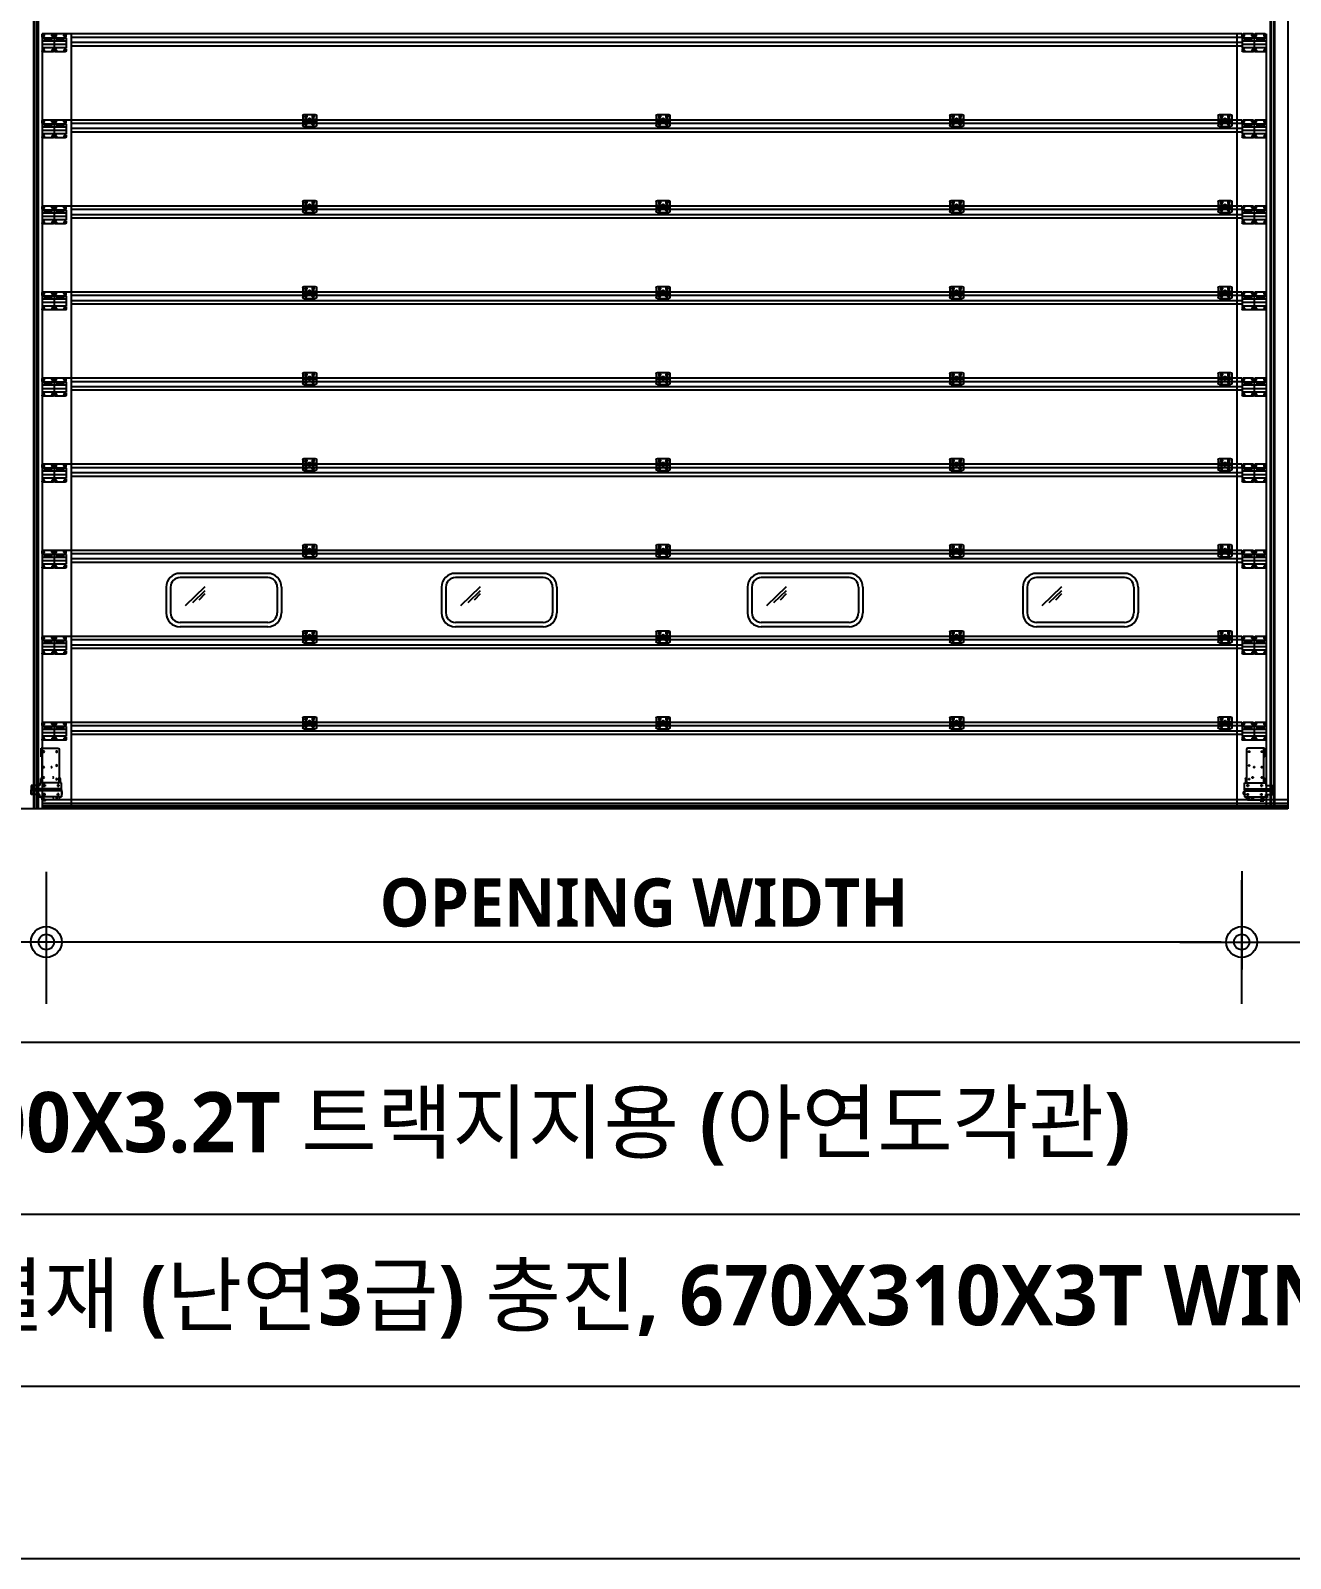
# Model space of a CAD drawing. Header units: millimetres. Extents: x 0 to 190005487, y 0 to 455456909.
# Drawn here: x 114988 to 118649, y 22275 to 26713 of the extents above; entities that cross this region are included whole.
import ezdxf

# ---------------------------------------------------------------- set-up
doc = ezdxf.new("R2010")
doc.units = ezdxf.units.MM
doc.header["$LTSCALE"] = 400
doc.header["$MEASUREMENT"] = 0
doc.header["$PDSIZE"] = -10
for name, pattern in [('CENTER', [11, 10.25, -0.25, 0.25, -0.25]), ('CENTER2', [28.575, 19.05, -3.175, 3.175, -3.175]), ('CLTNQHWH', [79.3, 75, -2, 0.3, -2]), ('HIDDEN', [0.375, 0.25, -0.125])]:
    doc.linetypes.add(name, pattern=pattern)
doc.layers.get('0').update_dxf_attribs({"linetype": 'CONTINUOUS'})
doc.layers.get('Defpoints').update_dxf_attribs({"color": 153, "linetype": 'CONTINUOUS'})
for name, color, linetype in [('8', 8, 'CONTINUOUS'), ('A-ANNO-GRA1', 7, 'CONTINUOUS'), ('A-ANNO-TEXT1', 7, 'CONTINUOUS'), ('CON', 1, 'CONTINUOUS'), ('dim', 7, 'CONTINUOUS'), ('HID', 2, 'HIDDEN'), ('NDIM', 7, 'CONTINUOUS'), ('중심선', 1, 'CENTER2')]:
    doc.layers.add(name, color=color, linetype=linetype)
doc.layers.add('CENT', color=1, linetype='CLTNQHWH', lineweight=9)
doc.styles.add('SH_대대리576', font='NanumGothicBold.ttf')
doc.dimstyles.new('NDIM', dxfattribs={"dimscale": 5, "dimtxt": 3.5, "dimasz": 1.5, "dimexe": 2, "dimexo": 5, "dimgap": 1, "dimtad": 1, "dimdec": 0, "dimrnd": 0.25, "dimzin": 0, "dimdsep": 46, "dimlunit": 6, "dimblk": 'Z_DOT', "dimblk2": '_CIDOT', "dimcen": 5, "dimclrd": 256, "dimclre": 256, "dimclrt": 3, "dimadec": 0, "dimazin": 0, "dimtfac": 1, "dimtdec": 0, "dimtix": 1, "dimtmove": 2, "dimatfit": 1, "dimfxl": 1, "dimtolj": 1, "dimtzin": 0, "dimarcsym": 0})

# ---------------------------------------------------------------- blocks, each defined once
blk = doc.blocks.new('Z_DOT')
at = {"layer": 'dim', "color": 0}
for p, q in [((0, -3), (0, 3)), ((-3, 0), (3, 0))]:
    blk.add_line(p, q, dxfattribs=at)
for radius in [0.75, 0.375]:
    blk.add_circle((0, 0), radius, dxfattribs=at)
blk = doc.blocks.new('*D1326')
at = {"layer": 'Defpoints', "color": 0}
for p in [(1320.7, 483.7), (4794.2, 485.6), (1320.7, 80)]:
    blk.add_point(p, dxfattribs=at)
at = {"layer": 'NDIM', "lineweight": -2}
for p, q in [((1320.7, 283.7), (1320.7, 0)), ((4794.2, 285.6), (4794.2, 0)), ((4734.2, 80), (1380.7, 80))]:
    blk.add_line(p, q, dxfattribs=at)
at = {"layer": 'NDIM', "linetype": 'ByBlock', "lineweight": -2, "xscale": 60, "yscale": 60, "zscale": 60, "rotation": 180}
blk.add_blockref('Z_DOT', (1320.7, 80), dxfattribs=at)
at = {"layer": 'NDIM', "linetype": 'ByBlock', "lineweight": -2, "xscale": 60, "yscale": 60, "zscale": 60}
blk.add_blockref('Z_DOT', (4794.2, 80), dxfattribs=at)
at = {"layer": 'NDIM', "color": 3, "insert": (3057.4, 193.8), "char_height": 140, "attachment_point": 5, "style": 'SH_대대리576'}
blk.add_mtext('\\A1;OPENING WIDTH', dxfattribs=at)
blk = doc.blocks.new('_CIDOT')
at = {"color": 0, "linetype": 'ByBlock'}
blk.add_line((2, 0), (-1, 0), dxfattribs=at)
at = {"color": 0, "linetype": 'ByBlock', "const_width": 0.5}
blk.add_lwpolyline([(-0.25, 0, 1), (0.25, 0, 1)], format="xyb", close=True, dxfattribs=at)
blk = doc.blocks.new('추락방지기')
at = {"color": 8, "linetype": 'Continuous'}
for p, q in [((21509644.9, -50994603.8), (21509644.9, -50994733.4)), ((21509724.9, -50994597.4), (21509651.3, -50994597.4)), ((21509724.9, -50994637.4), (21509724.9, -50994597.4)), ((21509724.9, -50994597.4), (21509729.5, -50994597.4)), ((21509724.9, -50994733.4), (21509724.9, -50994637.4)), ((21509729.5, -50994637.4), (21509724.9, -50994637.4)), ((21509729.5, -50994637.4), (21509729.5, -50994597.4)), ((21509635.1, -50994786.8), (21509635.1, -50994758.8)), ((21509635.1, -50994758.8), (21509735.1, -50994758.8)), ((21509635.1, -50994758.8), (21509635.1, -50994758.8)), ((21509635.1, -50994758.8), (21509735.1, -50994758.8)), ((21509644.3, -50994737.4), (21509640.3, -50994737.4)), ((21509640.3, -50994737.4), (21509640.3, -50994758.8)), ((21509644.3, -50994737.4), (21509644.3, -50994758.8)), ((21509644.9, -50994733.4), (21509644.9, -50994733.4)), ((21509644.9, -50994758.8), (21509644.9, -50994733.4)), ((21509647.1, -50994767.6), (21509653.5, -50994767.6)), ((21509647.1, -50994767.6), (21509647.1, -50994774)), ((21509647.1, -50994774), (21509653.5, -50994774)), ((21509653.5, -50994774), (21509647.1, -50994774)), ((21509653.5, -50994767.6), (21509653.5, -50994774)), ((21509711.1, -50994767.6), (21509717.5, -50994767.6)), ((21509711.1, -50994767.6), (21509711.1, -50994774)), ((21509711.1, -50994774), (21509717.5, -50994774)), ((21509717.5, -50994774), (21509711.1, -50994774)), ((21509717.5, -50994767.6), (21509717.5, -50994774)), ((21509725.4, -50994733.9), (21509724.9, -50994733.4)), ((21509725.4, -50994733.9), (21509725.4, -50994733.9)), ((21509725.4, -50994733.9), (21509725.4, -50994758.8)), ((21509726, -50994758.8), (21509726, -50994737.9)), ((21509730, -50994737.9), (21509726, -50994737.9)), ((21509730, -50994758.8), (21509730, -50994737.9)), ((21509735.1, -50994758.8), (21509735.1, -50994770.8)), ((21509735.1, -50994758.8), (21509735.1, -50994758.8)), ((21509735.1, -50994770.8), (21509775.1, -50994770.8)), ((21509735.1, -50994770.8), (21509775.1, -50994770.8)), ((21509763.1, -50994773.2), (21509769.5, -50994773.2)), ((21509763.1, -50994773.2), (21509763.1, -50994779.6)), ((21509763.1, -50994779.6), (21509769.5, -50994779.6)), ((21509769.5, -50994779.6), (21509763.1, -50994779.6)), ((21509769.5, -50994773.2), (21509769.5, -50994779.6)), ((21509775.1, -50994770.8), (21509775.1, -50994786.8)), ((21509775.1, -50994770.8), (21509775.1, -50994770.8)), ((21509632.4, -50994799), (21509631.6, -50994799.8)), ((21509631.6, -50994811), (21509631.6, -50994799.8)), ((21509631.6, -50994811), (21509632.4, -50994811.8)), ((21509633.5, -50994799), (21509632.4, -50994799)), ((21509632.4, -50994799), (21509632.4, -50994811.8)), ((21509632.4, -50994811.8), (21509633.5, -50994811.8)), ((21509635.1, -50994797.4), (21509633.5, -50994797.4)), ((21509633.5, -50994811.4), (21509633.5, -50994797.4)), ((21509633.5, -50994813.4), (21509633.5, -50994811.4)), ((21509633.5, -50994813.4), (21509635.1, -50994813.4)), ((21509635.1, -50994786.8), (21509775.1, -50994786.8)), ((21509635.1, -50994791.4), (21509635.1, -50994786.8)), ((21509635.1, -50994791.4), (21509775.1, -50994791.4)), ((21509635.1, -50994791.4), (21509635.1, -50994796)), ((21509635.1, -50994796), (21509775.1, -50994796)), ((21509635.1, -50994796), (21509635.1, -50994823.9)), ((21509635.1, -50994823.9), (21509735.1, -50994823.9)), ((21509635.1, -50994824), (21509635.1, -50994823.9)), ((21509639.1, -50994824), (21509635.1, -50994824)), ((21509639.1, -50994823.9), (21509639.1, -50994824)), ((21509640.3, -50994823.9), (21509640.3, -50994825.4)), ((21509640.3, -50994825.4), (21509644.3, -50994825.4)), ((21509644.3, -50994823.9), (21509644.3, -50994825.4)), ((21509644.9, -50994825.4), (21509644.3, -50994825.4)), ((21509644.9, -50994825.4), (21509644.9, -50994823.9)), ((21509644.9, -50994825.4), (21509644.9, -50994831)), ((21509647.1, -50994815.1), (21509647.1, -50994808.7)), ((21509647.1, -50994808.7), (21509653.5, -50994808.7)), ((21509647.1, -50994811.8), (21509653.5, -50994811.8)), ((21509647.1, -50994815.1), (21509653.5, -50994815.1)), ((21509653.5, -50994815.1), (21509647.1, -50994815.1)), ((21509651.3, -50994837.4), (21509708.9, -50994837.4)), ((21509653.5, -50994815.1), (21509653.5, -50994808.7)), ((21509708.9, -50994837.4), (21509724.9, -50994837.4)), ((21509708.9, -50994842), (21509708.9, -50994837.4)), ((21509708.9, -50994842), (21509724.9, -50994842)), ((21509711.1, -50994815.1), (21509711.1, -50994808.7)), ((21509711.1, -50994808.7), (21509717.5, -50994808.7)), ((21509711.1, -50994811.8), (21509717.5, -50994811.8)), ((21509711.1, -50994815.1), (21509717.5, -50994815.1)), ((21509717.5, -50994815.1), (21509711.1, -50994815.1)), ((21509717.5, -50994815.1), (21509717.5, -50994808.7)), ((21509724.9, -50994825.4), (21509725.4, -50994825.4)), ((21509724.9, -50994837.4), (21509724.9, -50994825.4)), ((21509724.9, -50994837.4), (21509724.9, -50994842)), ((21509725.4, -50994823.9), (21509725.4, -50994825.4)), ((21509726, -50994825.4), (21509725.4, -50994825.4)), ((21509726, -50994825.4), (21509726, -50994823.9)), ((21509730, -50994825.4), (21509726, -50994825.4)), ((21509730, -50994825.4), (21509730, -50994823.9)), ((21509735.1, -50994823.9), (21509731.1, -50994823.9)), ((21509731.1, -50994823.9), (21509731.1, -50994823.9)), ((21509734.9, -50994823.9), (21509732.2, -50994824.5)), ((21509732.8, -50994824.7), (21509732.2, -50994824.5)), ((21509735.9, -50994824), (21509732.8, -50994824.7)), ((21509732.8, -50994824.7), (21509738.7, -50994824.1)), ((21509735.1, -50994811.9), (21509775.1, -50994811.9)), ((21509735.1, -50994823.9), (21509735.1, -50994811.9)), ((21509735.1, -50994813.4), (21509736.7, -50994813.4)), ((21509735.1, -50994823.9), (21509735.1, -50994823.9)), ((21509735.3, -50994823.9), (21509735.1, -50994823.9)), ((21509735.3, -50994823.9), (21509735.3, -50994813.4)), ((21509735.9, -50994824), (21509735.3, -50994823.9)), ((21509735.9, -50994824), (21509741.7, -50994823.5)), ((21509736.7, -50994813.4), (21509736.7, -50994811.9)), ((21509738.3, -50994824.2), (21509738.3, -50994825.9)), ((21509738.3, -50994825.9), (21509739.1, -50994825.9)), ((21509738.3, -50994826.3), (21509738.3, -50994825.9)), ((21509738.3, -50994826.3), (21509739.1, -50994826.3)), ((21509741.7, -50994823.5), (21509738.7, -50994824.1)), ((21509742, -50994823.5), (21509739, -50994824.1)), ((21509739.1, -50994825.9), (21509739.1, -50994824.1)), ((21509739.1, -50994825.9), (21509739.1, -50994826.3)), ((21509742, -50994823.5), (21509742, -50994811.9)), ((21509743.1, -50994823.5), (21509742, -50994823.5)), ((21509742.3, -50994823.5), (21509742.3, -50994825.9)), ((21509742.3, -50994825.9), (21509743.1, -50994825.9)), ((21509742.3, -50994826.3), (21509742.3, -50994825.9)), ((21509742.3, -50994826.3), (21509743.1, -50994826.3)), ((21509743.1, -50994823.5), (21509743.1, -50994811.9)), ((21509743.1, -50994825.9), (21509743.1, -50994823.5)), ((21509743.1, -50994825.9), (21509743.1, -50994826.3)), ((21509763.1, -50994809.5), (21509763.1, -50994803.1)), ((21509763.1, -50994803.1), (21509769.5, -50994803.1)), ((21509763.1, -50994809.5), (21509769.5, -50994809.5)), ((21509769.5, -50994809.5), (21509763.1, -50994809.5)), ((21509769.5, -50994809.5), (21509769.5, -50994803.1)), ((21509775.1, -50994786.8), (21509775.1, -50994791.4)), ((21509775.1, -50994796), (21509775.1, -50994791.4)), ((21509775.1, -50994811.9), (21509775.1, -50994796))]:
    blk.add_line(p, q, dxfattribs=at)
at = {"color": 8, "linetype": 'Continuous', "flags": 128}
for points in [[(21509640.3, -50994737.4), (21509640.3, -50994737.4), (21509640.3, -50994737.4), (21509640.3, -50994737.3), (21509640.7, -50994736.4), (21509641.7, -50994735.4), (21509642.7, -50994734.7), (21509643.6, -50994734.1), (21509644.9, -50994733.4)], [(21509725.4, -50994733.9), (21509726.7, -50994734.6), (21509727.6, -50994735.2), (21509728.7, -50994735.9), (21509729.5, -50994736.7), (21509729.8, -50994737.2), (21509730, -50994737.9)], [(21509731.2, -50994823.9), (21509731.2, -50994824), (21509731.3, -50994824.1), (21509731.4, -50994824.2), (21509731.6, -50994824.3), (21509731.7, -50994824.3), (21509732, -50994824.4), (21509732.2, -50994824.5)], [(21509735.1, -50994823.8), (21509735.1, -50994823.8), (21509735.1, -50994823.8), (21509735.1, -50994823.8), (21509735.2, -50994823.8), (21509735.2, -50994823.8), (21509735.2, -50994823.8), (21509735.2, -50994823.9), (21509735.3, -50994823.9)], [(21509738.7, -50994824.1), (21509738.7, -50994824.1), (21509738.8, -50994824.1), (21509738.8, -50994824.1), (21509738.8, -50994824.1), (21509738.9, -50994824.1), (21509738.9, -50994824.1), (21509738.9, -50994824.1), (21509739, -50994824.1)], [(21509741.7, -50994823.5), (21509741.8, -50994823.5), (21509741.8, -50994823.5), (21509741.9, -50994823.5), (21509741.9, -50994823.5), (21509741.9, -50994823.5), (21509742, -50994823.5), (21509742, -50994823.5), (21509742, -50994823.5)], [(21509742, -50994823.5), (21509742.8, -50994823.5), (21509743.1, -50994823.5)]]:
    blk.add_lwpolyline(points, dxfattribs=at)
at = {"color": 8, "linetype": 'Continuous'}
for centre in [(21509656.9, -50994613.4), (21509716.9, -50994613.4), (21509656.9, -50994677.4), (21509680.9, -50994685.4), (21509716.9, -50994685.4), (21509656.9, -50994741.4), (21509673.5, -50994733.4), (21509716.9, -50994733.4), (21509656.9, -50994829.4), (21509673.5, -50994829.4), (21509716.9, -50994829.4)]:
    blk.add_circle(centre, 2.72, dxfattribs=at)
for centre, radius, start, end in [((21509651.3, -50994603.8), 6.4, 90, 180), ((21509658.5, -50994737.4), 14.1, 163.4023, 179.90407), ((21509716.9, -50994769.4), 2.72, 139.99652, 180), ((21509716.9, -50994769.4), 2.72, 180, 282.97521), ((21509708.9, -50994738.4), 17.1, 1.53701, 15.15661), ((21509651.3, -50994831), 6.4, 180, 270), ((21509745.2, -50994848.6), 25.2, 97.31361, 100.99085)]:
    blk.add_arc(centre, radius, start, end, dxfattribs=at)
blk = doc.blocks.new('센터힌지')
at = {"color": 8}
for p, q in [((-35, 31.6), (-35, -23.4)), ((-35, 31.6), (-35, -23.4)), ((0, 12), (-35, 12)), ((0, 12), (-35, 12)), ((0, 0), (-35, 0)), ((0, 0), (-35, 0)), ((37.5, 39.1), (-27.5, 39.1)), ((37.5, 39.1), (-27.5, 39.1)), ((-19.8, 32.1), (-21.6, 29.7)), ((-19.8, 32.1), (-21.6, 29.7)), ((-21.6, 29.7), (-21.6, 23.4)), ((-21.6, 29.7), (-21.6, 23.4)), ((-19.8, 20.9), (-21.6, 23.4)), ((-19.8, 20.9), (-21.6, 23.4)), ((-16, 32.1), (-19.8, 32.1)), ((-16, 32.1), (-19.8, 32.1)), ((-19.8, 20.9), (-12.2, 20.9)), ((-19.8, 20.9), (-12.2, 20.9)), ((-16, 32.1), (-12.2, 32.1)), ((-16, 32.1), (-12.2, 32.1)), ((-12.2, 32.1), (-10.4, 29.7)), ((-12.2, 32.1), (-10.4, 29.7)), ((-12.2, 20.9), (-10.4, 23.4)), ((-12.2, 20.9), (-10.4, 23.4)), ((-11.3, 12), (-11.3, 0)), ((-11.3, 12), (-11.3, 0)), ((-10.4, 29.7), (-10.4, 23.4)), ((-10.4, 29.7), (-10.4, 23.4)), ((45, 12), (0, 12)), ((45, 12), (0, 12)), ((45, 0), (0, 0)), ((45, 0), (0, 0)), ((22.2, 32.1), (20.4, 29.7)), ((22.2, 32.1), (20.4, 29.7)), ((20.4, 29.7), (20.4, 23.4)), ((20.4, 29.7), (20.4, 23.4)), ((22.2, 20.9), (20.4, 23.4)), ((22.2, 20.9), (20.4, 23.4)), ((21.3, 12), (21.3, 0)), ((21.3, 12), (21.3, 0)), ((26, 32.1), (22.2, 32.1)), ((26, 32.1), (22.2, 32.1)), ((29.8, 20.9), (22.2, 20.9)), ((29.8, 20.9), (22.2, 20.9)), ((26, 32.1), (29.8, 32.1)), ((26, 32.1), (29.8, 32.1)), ((29.8, 32.1), (31.6, 29.7)), ((29.8, 32.1), (31.6, 29.7)), ((29.8, 20.9), (31.6, 23.4)), ((29.8, 20.9), (31.6, 23.4)), ((31.6, 29.7), (31.6, 23.4)), ((31.6, 29.7), (31.6, 23.4)), ((45, 31.6), (45, -23.4)), ((45, 31.6), (45, -23.4)), ((37.5, -30.9), (-27.5, -30.9)), ((37.5, -30.9), (-27.5, -30.9)), ((-19.8, -10.4), (-21.6, -12.9)), ((-19.8, -10.4), (-21.6, -12.9)), ((-21.6, -19.2), (-21.6, -12.9)), ((-21.6, -19.2), (-21.6, -12.9)), ((-19.8, -21.6), (-21.6, -19.2)), ((-19.8, -21.6), (-21.6, -19.2)), ((-19.8, -10.4), (-12.2, -10.4)), ((-19.8, -10.4), (-12.2, -10.4)), ((-16, -21.6), (-19.8, -21.6)), ((-16, -21.6), (-19.8, -21.6)), ((-16, -21.6), (-12.2, -21.6)), ((-16, -21.6), (-12.2, -21.6)), ((-12.2, -10.4), (-10.4, -12.9)), ((-12.2, -10.4), (-10.4, -12.9)), ((-12.2, -21.6), (-10.4, -19.2)), ((-12.2, -21.6), (-10.4, -19.2)), ((-10.4, -19.2), (-10.4, -12.9)), ((-10.4, -19.2), (-10.4, -12.9)), ((22.2, -10.4), (20.4, -12.9)), ((22.2, -10.4), (20.4, -12.9)), ((20.4, -19.2), (20.4, -12.9)), ((20.4, -19.2), (20.4, -12.9)), ((22.2, -21.6), (20.4, -19.2)), ((22.2, -21.6), (20.4, -19.2)), ((29.8, -10.4), (22.2, -10.4)), ((29.8, -10.4), (22.2, -10.4)), ((26, -21.6), (22.2, -21.6)), ((26, -21.6), (22.2, -21.6)), ((26, -21.6), (29.8, -21.6)), ((26, -21.6), (29.8, -21.6)), ((29.8, -10.4), (31.6, -12.9)), ((29.8, -10.4), (31.6, -12.9)), ((29.8, -21.6), (31.6, -19.2)), ((29.8, -21.6), (31.6, -19.2)), ((31.6, -19.2), (31.6, -12.9)), ((31.6, -19.2), (31.6, -12.9))]:
    blk.add_line(p, q, dxfattribs=at)
for centre, radius in [((-16, 26.5), 5.62), ((-16, 26.5), 5.62), ((-16, 26.5), 3.53), ((-16, 26.5), 3.53), ((-16, 26.5), 2.7), ((-16, 26.5), 2.7), ((26, 26.5), 5.62), ((26, 26.5), 5.62), ((26, 26.5), 3.53), ((26, 26.5), 3.53), ((26, 26.5), 2.7), ((26, 26.5), 2.7), ((-16, -16), 5.62), ((-16, -16), 5.62), ((-16, -16), 3.53), ((-16, -16), 3.53), ((-16, -16), 2.7), ((-16, -16), 2.7), ((26, -16), 5.62), ((26, -16), 5.62), ((26, -16), 3.53), ((26, -16), 3.53), ((26, -16), 2.7), ((26, -16), 2.7)]:
    blk.add_circle(centre, radius, dxfattribs=at)
for centre, radius, start, end in [((-27.5, 31.6), 7.5, 90, 180), ((-27.5, 31.6), 7.5, 90, 180), ((5, 12), 5, 0, 180), ((5, 12), 5, 0, 180), ((5, 0), 5, 180, 0), ((5, 0), 5, 180, 0), ((37.5, 31.6), 7.5, 0, 90), ((37.5, 31.6), 7.5, 0, 90), ((-27.5, -23.4), 7.5, 180, 270), ((-27.5, -23.4), 7.5, 180, 270), ((37.5, -23.4), 7.5, 270, 0), ((37.5, -23.4), 7.5, 270, 0)]:
    blk.add_arc(centre, radius, start, end, dxfattribs=at)
at = {"layer": 'CENT', "color": 1, "linetype": 'CENTER'}
for p, q in [((-25.7, 26.5), (-7, 26.5)), ((-25.7, 26.5), (-7, 26.5)), ((-16, 37.3), (-16, 15.4)), ((-16, 37.3), (-16, 15.4)), ((35.7, 26.5), (17, 26.5)), ((35.7, 26.5), (17, 26.5)), ((26, 37.3), (26, 15.4)), ((26, 37.3), (26, 15.4)), ((-25.7, -16), (-7, -16)), ((-25.7, -16), (-7, -16)), ((-16, -26.7), (-16, -4.9)), ((-16, -26.7), (-16, -4.9)), ((35.7, -16), (17, -16)), ((35.7, -16), (17, -16)), ((26, -26.7), (26, -4.9)), ((26, -26.7), (26, -4.9))]:
    blk.add_line(p, q, dxfattribs=at)
blk = doc.blocks.new('사이드힌지')
at = {"layer": '8'}
for p, q in [((-14.7, 13.2), (-14.7, 25.5)), ((-14.7, 13.2), (-1, 8.2)), ((-14.7, 8.2), (55.5, 8.2)), ((-14.7, 8.2), (-14.7, -48.8)), ((-8.7, 31.5), (49.5, 31.5)), ((-7.7, 21.5), (-7.7, 24.5)), ((-1.7, 21.5), (-1.7, 24.5)), ((0, 8.2), (0, -8.2)), ((8, 8.2), (8, -8.2)), ((15.5, 8.2), (15.5, -9.2)), ((25.5, 8.2), (25.5, -9.2)), ((33, 8.2), (33, -8.2)), ((41, 8.2), (41, -8.2)), ((55.5, 13.2), (41.8, 8.2)), ((42.5, 21.5), (42.5, 24.5)), ((48.5, 21.5), (48.5, 24.5)), ((55.5, 13.2), (55.5, 25.5)), ((55.5, 8.2), (55.5, -48.8)), ((-14.7, -9.2), (55.5, -9.2)), ((-14.7, -29.2), (55.5, -29.2)), ((-14.7, -53.8), (-1, -48.8)), ((-14.7, -48.8), (55.5, -48.8)), ((-14.7, -53.8), (-14.7, -66)), ((-8.7, -72), (49.5, -72)), ((-7.7, -62), (-7.7, -65)), ((-1.7, -62), (-1.7, -65)), ((55.5, -53.8), (41.8, -48.8)), ((42.5, -62), (42.5, -65)), ((48.5, -62), (48.5, -65)), ((55.5, -53.8), (55.5, -66))]:
    blk.add_line(p, q, dxfattribs=at)
for centre, radius, start, end in [((-8.7, 25.5), 6, 90, 180), ((-4.7, 24.5), 3, 0, 180), ((-4.7, 21.5), 3, 180, 0), ((45.5, 24.5), 3, 0, 180), ((45.5, 21.5), 3, 180, 0), ((49.5, 25.5), 6, 0, 90), ((-8.7, -66), 6, 180, 270), ((-4.7, -62), 3, 0, 180), ((-4.7, -65), 3, 180, 0), ((1, -8.2), 1, 180, 270), ((7, -8.2), 1, 270, 0), ((34, -8.2), 1, 180, 270), ((40, -8.2), 1, 270, 0), ((45.5, -62), 3, 0, 180), ((45.5, -65), 3, 180, 0), ((49.5, -66), 6, 270, 0)]:
    blk.add_arc(centre, radius, start, end, dxfattribs=at)
at = {"layer": '중심선'}
for p, q in [((-8.7, 24.5), (-0.7, 24.5)), ((-8.7, 21.5), (-0.7, 21.5)), ((-4.7, 28.5), (-4.7, 17.5)), ((49.5, 24.5), (41.5, 24.5)), ((49.5, 21.5), (41.5, 21.5)), ((45.5, 28.5), (45.5, 17.5)), ((-8.7, -62), (-0.7, -62)), ((-8.7, -65), (-0.7, -65)), ((-4.7, -69), (-4.7, -58)), ((49.5, -62), (41.5, -62)), ((49.5, -65), (41.5, -65)), ((45.5, -69), (45.5, -58))]:
    blk.add_line(p, q, dxfattribs=at)
blk = doc.blocks.new('A$C640965EA')
at = {"color": 4}
for p, q in [((1283.9, 4542.9, 0), (1283.9, 467.8, 0)), ((1284.9, 4542.9, 0), (1284.9, 467.8, 0)), ((1286.3, 4542.9, 0), (1286.3, 467.8, 0)), ((1293.7, 4542.9, 0), (1293.7, 467.8, 0)), ((1297.5, 4542.9, 0), (1297.5, 467.8, 0)), ((4876.8, 4542.9, 0), (4876.8, 467.8, 0)), ((4880.1, 4542.9, 0), (4880.1, 467.8, 0)), ((4887.5, 4542.9, 0), (4887.5, 467.8, 0)), ((4888.9, 4542.9, 0), (4888.9, 467.8, 0)), ((4889.9, 4542.9, 0), (4889.9, 467.8, 0)), ((1669.3, 1110.9, 0), (1669.3, 1035.9, 0)), ((1681.8, 1110.9, 0), (1681.8, 1035.9, 0)), ((1964.3, 1150.9, 0), (1709.3, 1150.9, 0)), ((1964.3, 1138.4, 0), (1709.3, 1138.4, 0)), ((1991.8, 1110.9, 0), (1991.8, 1035.9, 0)), ((2004.3, 1110.9, 0), (2004.3, 1035.9, 0)), ((2469.3, 1110.9, 0), (2469.3, 1035.9, 0)), ((2481.8, 1110.9, 0), (2481.8, 1035.9, 0)), ((2764.3, 1150.9, 0), (2509.3, 1150.9, 0)), ((2764.3, 1138.4, 0), (2509.3, 1138.4, 0)), ((2791.8, 1110.9, 0), (2791.8, 1035.9, 0)), ((2804.3, 1110.9, 0), (2804.3, 1035.9, 0)), ((3358.3, 1110.9, 0), (3358.3, 1035.9, 0)), ((3370.8, 1110.9, 0), (3370.8, 1035.9, 0)), ((3653.3, 1150.9, 0), (3398.3, 1150.9, 0)), ((3653.3, 1138.4, 0), (3398.3, 1138.4, 0)), ((3680.8, 1110.9, 0), (3680.8, 1035.9, 0)), ((3693.3, 1110.9, 0), (3693.3, 1035.9, 0)), ((4158.3, 1110.9, 0), (4158.3, 1035.9, 0)), ((4170.8, 1110.9, 0), (4170.8, 1035.9, 0)), ((4453.3, 1150.9, 0), (4198.3, 1150.9, 0)), ((4453.3, 1138.4, 0), (4198.3, 1138.4, 0)), ((4480.8, 1110.9, 0), (4480.8, 1035.9, 0)), ((4493.3, 1110.9, 0), (4493.3, 1035.9, 0)), ((1964.3, 1008.4, 0), (1709.3, 1008.4, 0)), ((1964.3, 995.9, 0), (1709.3, 995.9, 0)), ((2764.3, 1008.4, 0), (2509.3, 1008.4, 0)), ((2764.3, 995.9, 0), (2509.3, 995.9, 0)), ((3653.3, 1008.4, 0), (3398.3, 1008.4, 0)), ((3653.3, 995.9, 0), (3398.3, 995.9, 0)), ((4453.3, 1008.4, 0), (4198.3, 1008.4, 0)), ((4453.3, 995.9, 0), (4198.3, 995.9, 0))]:
    blk.add_line(p, q, dxfattribs=at)
at = {"color": 3}
for p, q in [((4928, 4542.9, 0), (4928, 467, 0)), ((1781.6, 1111.5, 0), (1724.4, 1057, 0)), ((2581.6, 1111.5, 0), (2524.4, 1057, 0)), ((3470.5, 1111.5, 0), (3413.4, 1057, 0)), ((4270.5, 1111.5, 0), (4213.4, 1057, 0)), ((1781.4, 1100.1, 0), (1745.2, 1065.5, 0)), ((1781.8, 1091.2, 0), (1764.3, 1073.3, 0)), ((2581.4, 1100.1, 0), (2545.2, 1065.5, 0)), ((2581.8, 1091.2, 0), (2564.3, 1073.3, 0)), ((3470.4, 1100.1, 0), (3434.2, 1065.5, 0)), ((3470.8, 1091.2, 0), (3453.2, 1073.3, 0)), ((4270.4, 1100.1, 0), (4234.2, 1065.5, 0)), ((4270.8, 1091.2, 0), (4253.2, 1073.3, 0))]:
    blk.add_line(p, q, dxfattribs=at)
at = {"color": 7, "linetype": 'Continuous'}
for p, q in [((1308.4, 2717.7, 0), (1308.4, 467.8, 0)), ((1393.4, 2717.7, 0), (1393.4, 467.8, 0)), ((4780.5, 2717.7, 0), (4780.5, 467.8, 0)), ((4865.5, 2717.7, 0), (4865.5, 467.8, 0)), ((4865.5, 2717.7, 0), (4865.5, 467.8, 0))]:
    blk.add_line(p, q, dxfattribs=at)
for p, q in [((4794.2, 2717.7, 0), (1308.4, 2717.7, 0)), ((4794.2, 2717.7, 0), (2241.6, 2717.7, 0)), ((4794.2, 2717.7, 0), (2241.6, 2717.7, 0)), ((4794.2, 2717.7, 0), (2241.6, 2717.7, 0)), ((4794.2, 2717.7, 0), (2241.6, 2717.7, 0)), ((4794.2, 2717.7, 0), (2241.6, 2717.7, 0)), ((4794.2, 2717.7, 0), (2241.6, 2717.7, 0)), ((4794.2, 2717.7, 0), (2241.6, 2717.7, 0)), ((4794.2, 2717.7, 0), (2241.6, 2717.7, 0)), ((4794.2, 2717.7, 0), (2241.6, 2717.7, 0)), ((4794.2, 2717.7, 0), (2241.6, 2717.7, 0)), ((4794.2, 2717.7, 0), (2241.6, 2717.7, 0)), ((4794.2, 2717.7, 0), (2241.6, 2717.7, 0)), ((4794.2, 2717.7, 0), (2241.6, 2717.7, 0)), ((4794.2, 2717.7, 0), (2241.6, 2717.7, 0)), ((4794.2, 2717.7, 0), (2241.6, 2717.7, 0)), ((4794.2, 2467.7, 0), (1307.9, 2467.7, 0)), ((4794.2, 2467.7, 0), (1307.9, 2467.7, 0)), ((4794.2, 2217.7, 0), (1307.9, 2217.7, 0)), ((4794.2, 2217.7, 0), (1307.9, 2217.7, 0)), ((4794.2, 1967.7, 0), (1307.9, 1967.7, 0)), ((4794.2, 1967.7, 0), (1307.9, 1967.7, 0)), ((4794.2, 1717.7, 0), (1307.9, 1717.7, 0)), ((4794.2, 1717.7, 0), (1307.9, 1717.7, 0)), ((3766.4, 1467.7, 0), (1307.9, 1467.7, 0)), ((3766.4, 1467.7, 0), (1307.9, 1467.7, 0)), ((4794.2, 1467.7, 0), (3766.4, 1467.7, 0)), ((4794.2, 1467.7, 0), (3766.4, 1467.7, 0)), ((3766.4, 1217.7, 0), (1307.9, 1217.7, 0)), ((3766.4, 1217.7, 0), (1307.9, 1217.7, 0)), ((4794.2, 1217.7, 0), (3766.4, 1217.7, 0)), ((4794.2, 1217.7, 0), (3766.4, 1217.7, 0)), ((3766.4, 967.7, 0), (1307.9, 967.7, 0)), ((4794.2, 967.7, 0), (3766.4, 967.7, 0)), ((3766.4, 717.7, 0), (1307.9, 717.7, 0)), ((4794.2, 717.7, 0), (3766.4, 717.7, 0)), ((4928, 492.8, 0), (1307.9, 492.8, 0)), ((4852.9, 492.8, 0), (4853, 493, 0)), ((4928, 482.8, 0), (1307.9, 482.8, 0)), ((4928, 475.3, 0), (1307.9, 475.3, 0)), ((4928, 472.8, 0), (1307.9, 472.8, 0)), ((4928, 470.3, 0), (1307.9, 470.3, 0)), ((4928, 468.8, 0), (1307.9, 468.8, 0))]:
    blk.add_line(p, q)
at = {"color": 151}
for p, q in [((4794.2, 2707.7, 0), (1393.4, 2707.7, 0)), ((4794.2, 2692.7, 0), (1393.4, 2692.7, 0)), ((4794.2, 2682.7, 0), (1393.4, 2682.7, 0)), ((4794.2, 2457.7, 0), (1393.4, 2457.7, 0)), ((4794.2, 2442.7, 0), (1393.4, 2442.7, 0)), ((4794.2, 2432.7, 0), (1393.4, 2432.7, 0)), ((4794.2, 2207.7, 0), (1393.4, 2207.7, 0)), ((4794.2, 2192.7, 0), (1393.4, 2192.7, 0)), ((4794.2, 2182.7, 0), (1393.4, 2182.7, 0)), ((4794.2, 1957.7, 0), (1393.4, 1957.7, 0)), ((4794.2, 1942.7, 0), (1393.4, 1942.7, 0)), ((4794.2, 1932.7, 0), (1393.4, 1932.7, 0)), ((4794.2, 1707.7, 0), (1393.4, 1707.7, 0)), ((4794.2, 1692.7, 0), (1393.4, 1692.7, 0)), ((4794.2, 1682.7, 0), (1393.4, 1682.7, 0)), ((3766.4, 1457.7, 0), (1393.4, 1457.7, 0)), ((3766.4, 1442.7, 0), (1393.4, 1442.7, 0)), ((3766.4, 1432.7, 0), (1393.4, 1432.7, 0)), ((4794.2, 1457.7, 0), (3766.4, 1457.7, 0)), ((4794.2, 1442.7, 0), (3766.4, 1442.7, 0)), ((4794.2, 1432.7, 0), (3766.4, 1432.7, 0)), ((3766.4, 1207.6, 0), (1393.4, 1207.6, 0)), ((4794.2, 1207.6, 0), (3766.4, 1207.6, 0)), ((3766.4, 1192.6, 0), (1393.4, 1192.6, 0)), ((3766.4, 1182.6, 0), (1393.4, 1182.6, 0)), ((4794.2, 1192.6, 0), (3766.4, 1192.6, 0)), ((4794.2, 1182.6, 0), (3766.4, 1182.6, 0)), ((3766.4, 957.7, 0), (1393.4, 957.7, 0)), ((3766.4, 942.7, 0), (1393.4, 942.7, 0)), ((3766.4, 932.7, 0), (1393.4, 932.7, 0)), ((4794.2, 957.7, 0), (3766.4, 957.7, 0)), ((4794.2, 942.7, 0), (3766.4, 942.7, 0)), ((4794.2, 932.7, 0), (3766.4, 932.7, 0)), ((3766.4, 707.7, 0), (1393.4, 707.7, 0)), ((3766.4, 692.7, 0), (1393.4, 692.7, 0)), ((3766.4, 682.7, 0), (1393.4, 682.7, 0)), ((4794.2, 707.7, 0), (3766.4, 707.7, 0)), ((4794.2, 692.7, 0), (3766.4, 692.7, 0)), ((4794.2, 682.7, 0), (3766.4, 682.7, 0))]:
    blk.add_line(p, q, dxfattribs=at)
at = {"color": 4}
for centre, radius, start, end in [((1709.3, 1110.9, -44.5), 40, 90, 180), ((1709.3, 1110.9, -44.5), 27.5, 90, 180), ((1964.3, 1110.9, -44.5), 40, 0, 90), ((1964.3, 1110.9, -44.5), 27.5, 0, 90), ((2509.3, 1110.9, -44.5), 40, 90, 180), ((2509.3, 1110.9, -44.5), 27.5, 90, 180), ((2764.3, 1110.9, -44.5), 40, 0, 90), ((2764.3, 1110.9, -44.5), 27.5, 0, 90), ((3398.3, 1110.9, -44.5), 40, 90, 180), ((3398.3, 1110.9, -44.5), 27.5, 90, 180), ((3653.3, 1110.9, -44.5), 40, 0, 90), ((3653.3, 1110.9, -44.5), 27.5, 0, 90), ((4198.3, 1110.9, -44.5), 40, 90, 180), ((4198.3, 1110.9, -44.5), 27.5, 90, 180), ((4453.3, 1110.9, -44.5), 40, 0, 90), ((4453.3, 1110.9, -44.5), 27.5, 0, 90), ((1709.3, 1035.9, -44.5), 40, 180, 270), ((1709.3, 1035.9, -44.5), 27.5, 180, 270), ((1964.3, 1035.9, -44.5), 40, 270, 0), ((1964.3, 1035.9, -44.5), 27.5, 270, 0), ((2509.3, 1035.9, -44.5), 40, 180, 270), ((2509.3, 1035.9, -44.5), 27.5, 180, 270), ((2764.3, 1035.9, -44.5), 27.5, 270, 0), ((2764.3, 1035.9, -44.5), 40, 270, 0), ((3398.3, 1035.9, -44.5), 40, 180, 270), ((3398.3, 1035.9, -44.5), 27.5, 180, 270), ((3653.3, 1035.9, -44.5), 40, 270, 0), ((3653.3, 1035.9, -44.5), 27.5, 270, 360), ((4198.3, 1035.9, -44.5), 40, 180, 270), ((4198.3, 1035.9, -44.5), 27.5, 180, 270), ((4453.3, 1035.9, -44.5), 40, 270, 0), ((4453.3, 1035.9, -44.5), 27.5, 270, 0)]:
    blk.add_arc(centre, radius, start, end, dxfattribs=at)
at = {"layer": 'CON'}
blk.add_line((898.8, 467.7, 0), (4928, 467.7, 0), dxfattribs=at)
at = {"xscale": -0.5000000000072761, "yscale": 0.5, "zscale": 0.4999999999999998}
for name, p in [('사이드힌지', (1336.1, 2701.9, -44.5)), ('사이드힌지', (1371.2, 2701.9, -44.5)), ('사이드힌지', (4823.1, 2701.9, -90.6)), ('사이드힌지', (4858.2, 2701.9, -90.6)), ('사이드힌지', (1336.1, 2451.9, -44.5)), ('사이드힌지', (1371.2, 2451.9, -44.5)), ('센터힌지', (2088.3, 2464.7, 0)), ('센터힌지', (3115.5, 2464.7, 0)), ('센터힌지', (3968.3, 2464.7, 0)), ('센터힌지', (4748.3, 2464.7, 0)), ('사이드힌지', (4823.1, 2451.9, -90.6)), ('사이드힌지', (4858.2, 2451.9, -90.6)), ('센터힌지', (2088.3, 2214.7, 0)), ('센터힌지', (3115.5, 2214.7, 0)), ('센터힌지', (3968.3, 2214.7, 0)), ('센터힌지', (4748.3, 2214.7, 0)), ('사이드힌지', (1336.1, 2201.9, -44.5)), ('사이드힌지', (1371.2, 2201.9, -44.5)), ('사이드힌지', (4823.1, 2201.9, -90.6)), ('사이드힌지', (4858.2, 2201.9, -90.6)), ('사이드힌지', (1336.1, 1951.9, -44.5)), ('사이드힌지', (1371.2, 1951.9, -44.5)), ('센터힌지', (2088.3, 1964.7, 0)), ('센터힌지', (3115.5, 1964.7, 0)), ('센터힌지', (3968.3, 1964.7, 0)), ('센터힌지', (4748.3, 1964.7, 0)), ('사이드힌지', (4823.1, 1951.9, -90.6)), ('사이드힌지', (4858.2, 1951.9, -90.6)), ('센터힌지', (2088.3, 1714.7, 0)), ('센터힌지', (3115.5, 1714.7, 0)), ('센터힌지', (3968.3, 1714.7, 0)), ('센터힌지', (4748.3, 1714.7, 0)), ('사이드힌지', (1336.1, 1701.9, -45.6)), ('사이드힌지', (1371.2, 1701.9, -45.6)), ('사이드힌지', (4823.1, 1701.9, -91.7)), ('사이드힌지', (4858.2, 1701.9, -91.7)), ('사이드힌지', (1336.1, 1451.9, -45.6)), ('사이드힌지', (1371.2, 1451.9, -45.6)), ('센터힌지', (2088.3, 1464.7, 0)), ('센터힌지', (3115.5, 1464.7, 0)), ('센터힌지', (3968.3, 1464.7, 0)), ('센터힌지', (4748.3, 1464.7, 0)), ('사이드힌지', (4823.1, 1451.9, -91.7)), ('사이드힌지', (4858.2, 1451.9, -91.7)), ('사이드힌지', (1336.1, 1201.9, -45.6)), ('사이드힌지', (1371.2, 1201.9, -45.6)), ('센터힌지', (2088.3, 1214.7, 0)), ('센터힌지', (3115.5, 1214.7, 0)), ('센터힌지', (3968.3, 1214.7, 0)), ('센터힌지', (4748.3, 1214.7, 0)), ('사이드힌지', (4823.1, 1201.9, -91.7)), ('사이드힌지', (4858.2, 1201.9, -91.7)), ('센터힌지', (2088.3, 964.7, 0)), ('센터힌지', (3115.5, 964.7, 0)), ('센터힌지', (3968.3, 964.7, 0)), ('센터힌지', (4748.3, 964.7, 0)), ('사이드힌지', (1336.1, 951.9, -44.5)), ('사이드힌지', (1371.2, 951.9, -44.5)), ('사이드힌지', (4823.1, 951.9, -90.6)), ('사이드힌지', (4858.2, 951.9, -90.6)), ('사이드힌지', (1336.1, 701.9, -45.6)), ('사이드힌지', (1371.2, 701.9, -45.6)), ('센터힌지', (2088.3, 714.7, 0)), ('센터힌지', (3115.5, 714.7, 0)), ('센터힌지', (3968.3, 714.7, 0)), ('센터힌지', (4748.3, 714.7, 0)), ('사이드힌지', (4823.1, 701.9, -91.7)), ('사이드힌지', (4858.2, 701.9, -91.7))]:
    blk.add_blockref(name, p, dxfattribs=at)
at = {"layer": 'HID', "color": 2, "yscale": 0.625}
for p, xscale, zscale in [((13444886.5, 31872266.3, -44.5), -0.625, 0.6249999999999997), ((-13438719.9, 31872266.3, 0), 0.625, 0.625)]:
    blk.add_blockref('추락방지기', p, dxfattribs=dict(at, xscale=xscale, zscale=zscale))
at = {"layer": 'NDIM'}
dim = blk.add_linear_dim(base=(1320.7, 80, -42), p1=(4794.2, 485.6, -42), p2=(1320.7, 483.7, -42), text='OPENING WIDTH', dimstyle='NDIM', override={"dimscale": 40, "dimclrd": 256, "dimclre": 256, "dimatfit": 3}, dxfattribs=at)
dim.commit()
dim.dimension.update_dxf_attribs({"geometry": '*D1326', "text_midpoint": (3057.4, 193.8, -42)})

msp = doc.modelspace()

# ---------------------------------------------------------------- linework, layer by layer
at = {"layer": 'A-ANNO-GRA1', "color": 8}
for p, q in [((85000, 23775), (120500, 23775)), ((85000, 23275), (120500, 23275)), ((85000, 22775), (120500, 22775)), ((85000, 22275), (120500, 22275))]:
    msp.add_line(p, q, dxfattribs=at)

# ---------------------------------------------------------------- block references
msp.add_blockref('A$C640965EA', (113713, 23985.7))

# ---------------------------------------------------------------- texts
at = {"layer": 'A-ANNO-TEXT1', "style": 'SH_대대리576'}
for s, p in [('3" 가이드레일, SQ-150X100X3.2T 트랙지지용 (아연도각관)', (112271.4, 23454.8)), ('STEEL 0.5T, 50T, P.I.R단열재 (난연3급) 충진, 670X310X3T WINDOW', (112276.3, 22952.4))]:
    msp.add_text(s, height=175, dxfattribs=at).set_placement(p)

doc.saveas('drawing.dxf')
